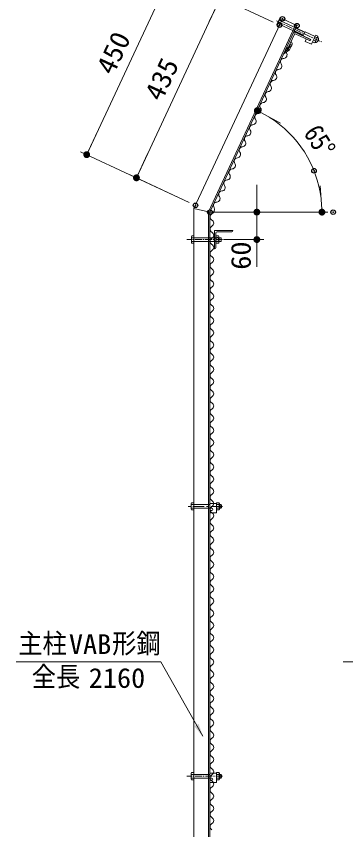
# Model space of a CAD drawing. Units: millimetres at full size. Extents: x -4455 to 4455, y -3150 to 3150.
# Drawn here: x -376 to 344, y -42 to 1737 of the extents above; entities that cross this region are included whole.
import ezdxf
from ezdxf.enums import TextEntityAlignment as Align

# ---------------------------------------------------------------- set-up
doc = ezdxf.new("R2010")
doc.units = ezdxf.units.MM
doc.header["$LTSCALE"] = 20
doc.header["$PDMODE"] = 32
doc.header["$PDSIZE"] = 10
for name, pattern in [('DASHED', [7.5, 6, -1.5]), ('USER1', [2, 1.25, -0.25, 0.25, -0.25]), ('USER3', [1.125, 0.75, -0.125, 0.125, -0.125]), ('USER4', [4.7625, 3.175, -1.5875])]:
    doc.linetypes.add(name, pattern=pattern)
for name, color, linetype, lineweight in [('0-1_SUNPOU', 1, 'Continuous', 18), ('0-4_6文字', 3, 'Continuous', 18), ('0-5_1部材', 7, 'Continuous', 18), ('0-6_8部品', 7, 'Continuous', 18), ('0-A_5寸法', 1, 'Continuous', 18), ('0-C_2網', 4, 'Continuous', 18), ('0-D_AMI', 3, 'Continuous', 18)]:
    doc.layers.add(name, color=color, linetype=linetype, lineweight=lineweight)
doc.layers.add('0-2_DEFPOINTS', color=7, linetype='Continuous')
doc.styles.add('ＭＳ ゴシック', font='')
doc.styles.get('ＭＳ ゴシック').set_extended_font_data('MS Gothic')

# ---------------------------------------------------------------- blocks, each defined once
blk = doc.blocks.new('M1')
at = {"layer": '0-1_SUNPOU'}
blk.add_line((-5, 0), (-38.58, 0), dxfattribs=at)
for points in [[(0, 0), (-5, 0), (-4.96, 0.63)], [(0, 0), (-4.96, -0.63), (-5, 0)], [(0, 0), (-4.96, 0.63), (-4.84, 1.24)], [(0, 0), (-4.84, -1.24), (-4.96, -0.63)], [(0, 0), (-4.84, 1.24), (-4.65, 1.84)], [(0, 0), (-4.65, -1.84), (-4.84, -1.24)], [(0, 0), (-4.65, 1.84), (-4.38, 2.41)], [(0, 0), (-4.38, -2.41), (-4.65, -1.84)], [(0, 0), (-4.38, 2.41), (-4.05, 2.94)], [(0, 0), (-4.05, -2.94), (-4.38, -2.41)], [(0, 0), (-4.05, 2.94), (-3.64, 3.42)], [(0, 0), (-3.64, -3.42), (-4.05, -2.94)], [(0, 0), (-3.64, 3.42), (-3.19, 3.85)], [(0, 0), (-3.19, -3.85), (-3.64, -3.42)], [(0, 0), (-3.19, 3.85), (-2.68, 4.22)], [(0, 0), (-2.68, -4.22), (-3.19, -3.85)], [(0, 0), (-2.68, 4.22), (-2.13, 4.52)], [(0, 0), (-2.13, -4.52), (-2.68, -4.22)], [(0, 0), (-2.13, 4.52), (-1.55, 4.76)], [(0, 0), (-1.55, -4.76), (-2.13, -4.52)], [(0, 0), (-1.55, 4.76), (-0.94, 4.91)], [(0, 0), (-0.94, -4.91), (-1.55, -4.76)], [(0, 0), (-0.94, 4.91), (-0.31, 4.99)], [(0, 0), (-0.31, -4.99), (-0.94, -4.91)], [(0, 0), (-0.31, 4.99), (0.31, 4.99)], [(0, 0), (0.31, -4.99), (-0.31, -4.99)], [(0, 0), (0.31, 4.99), (0.94, 4.91)], [(0, 0), (0.94, 4.91), (1.55, 4.76)], [(0, 0), (1.55, 4.76), (2.13, 4.52)], [(0, 0), (2.13, 4.52), (2.68, 4.22)], [(0, 0), (2.68, 4.22), (3.19, 3.85)], [(0, 0), (3.19, 3.85), (3.64, 3.42)], [(0, 0), (3.64, 3.42), (4.05, 2.94)], [(0, 0), (4.05, 2.94), (4.38, 2.41)], [(0, 0), (4.38, 2.41), (4.65, 1.84)], [(0, 0), (4.65, 1.84), (4.84, 1.24)], [(0, 0), (4.84, 1.24), (4.96, 0.63)], [(0, 0), (4.96, 0.63), (5, 0)], [(0, 0), (0.94, -4.91), (0.31, -4.99)], [(0, 0), (1.55, -4.76), (0.94, -4.91)], [(0, 0), (2.13, -4.52), (1.55, -4.76)], [(0, 0), (2.68, -4.22), (2.13, -4.52)], [(0, 0), (3.19, -3.85), (2.68, -4.22)], [(0, 0), (3.64, -3.42), (3.19, -3.85)], [(0, 0), (4.05, -2.94), (3.64, -3.42)], [(0, 0), (4.38, -2.41), (4.05, -2.94)], [(0, 0), (4.65, -1.84), (4.38, -2.41)], [(0, 0), (4.84, -1.24), (4.65, -1.84)], [(0, 0), (4.96, -0.63), (4.84, -1.24)], [(0, 0), (5, 0), (4.96, -0.63)]]:
    blk.add_solid(points, dxfattribs=at)
blk = doc.blocks.new('NAMIX13')
at = {"layer": '0-D_AMI'}
for centre, start, end in [((-71.1, -133.3), 298.07249, 61.92751), ((71.1, -400), 118.07249, 241.92751), ((-71.1, -666.7), 298.07249, 61.92751), ((71.1, -933.3), 118.07249, 241.92751), ((-71.1, -1200), 298.07249, 61.92751), ((71.1, -1466.7), 118.07249, 241.92751), ((-71.1, -1733.3), 298.07249, 61.92751), ((71.1, -2000), 118.07249, 241.92751), ((-71.1, -2266.7), 298.07249, 61.92751), ((71.1, -2533.3), 118.07249, 241.92751), ((-71.1, -2800), 298.07249, 61.92751), ((71.1, -3066.7), 118.07249, 241.92751), ((-71.1, -3333.3), 298.07249, 61.92751), ((71.1, -3600), 118.07249, 241.92751), ((-71.1, -3866.7), 298.07249, 61.92751), ((71.1, -4133.3), 118.07249, 241.92751), ((-71.1, -4400), 298.07249, 61.92751), ((71.1, -4666.7), 118.07249, 241.92751), ((-71.1, -4933.3), 298.07249, 61.92751), ((71.1, -5200), 118.07249, 241.92751), ((-71.1, -5466.7), 298.07249, 61.92751), ((71.1, -5733.3), 118.07249, 241.92751)]:
    blk.add_arc(centre, 151.1, start, end, dxfattribs=at)
blk = doc.blocks.new('NAMIX5')
at = {"layer": '0-D_AMI'}
for centre, start, end in [((35.6, -200), 118.07249, 241.92751), ((-35.6, -66.7), 298.07249, 61.92751), ((-35.6, -333.3), 298.07249, 61.92751), ((35.6, -466.7), 118.07249, 241.92751), ((-35.6, -600), 298.07249, 61.92751), ((35.6, -733.3), 118.07249, 241.92751), ((-35.6, -866.7), 298.07249, 61.92751), ((35.6, -1000), 118.07249, 241.92751), ((-35.6, -1133.3), 298.07249, 61.92751), ((35.6, -1266.7), 118.07249, 241.92751)]:
    blk.add_arc(centre, 75.6, start, end, dxfattribs=at)
blk = doc.blocks.new('NAMI')
at = {"layer": '0-D_AMI'}
for centre, start, end in [((-71.1, -133.3), 298.07249, 61.92751), ((71.1, -400), 118.07249, 241.92751)]:
    blk.add_arc(centre, 151.1, start, end, dxfattribs=at)

msp = doc.modelspace()

# ---------------------------------------------------------------- linework, layer by layer
at = {"layer": '0-2_DEFPOINTS'}
for p in [(205.77, 1731.07), (205.77, 1731.07), (199.43, 1717.48), (199.43, 1717.48), (237.49, 1716.28), (-222.19, 1434.11), (-113.43, 1383.4), (274.92, 1398.87), (15.59, 1323.23), (47.31, 1308.44), (47.31, 1308.44), (316.72, 1308.44), (61.78, 1248.44), (149.89, 1248.44)]:
    msp.add_point(p, dxfattribs=at)
at = {"layer": '0-4_6文字', "color": 7}
for points in [[(-376.27, 324.86), (-60.04, 324.86), (31.57, 162.25)], [(338.87, 324.86), (655.11, 324.86), (746.72, 162.25)]]:
    msp.add_lwpolyline(points, dxfattribs=at)
msp.add_solid([(32.55, 160.51), (13.29, 184.09), (22.37, 189.2)], dxfattribs=at)
at = {"layer": '0-5_1部材'}
for p, q in [((12.31, 1316.2), (205.77, 1731.07)), ((205.77, 1731.07), (237.49, 1716.28)), ((44.31, 1309.11), (234.77, 1717.55)), ((47.31, 1308.44), (237.49, 1716.28)), ((12.31, 1316.2), (47.31, 1308.44)), ((12.31, 1316.2), (12.31, -551.56)), ((44.31, 1309.11), (44.31, -851.56)), ((57.31, 1268.44), (57.31, 1228.44)), ((57.31, 1268.44), (97.31, 1268.44)), ((95.31, 1265.44), (63.31, 1265.44)), ((97.31, 1268.44), (97.31, 1267.44)), ((60.31, 1262.44), (60.31, 1230.44)), ((57.31, 1228.44), (58.31, 1228.44))]:
    msp.add_line(p, q, dxfattribs=at)
msp.add_lwpolyline([(47.31, 1308.44), (47.31, -551.56), (47.31, -851.56)], dxfattribs=at)
for centre, radius, start, end in [((63.31, 1262.44), 3, 90, 179.99992), ((95.31, 1267.44), 2, 270, 0), ((58.31, 1230.44), 2, 270, 0)]:
    msp.add_arc(centre, radius, start, end, dxfattribs=at)
at = {"layer": '0-6_8部品', "color": 1, "linetype": 'USER3'}
for p, q in [((192.65, 1726.83), (291.8, 1680.6)), ((74.45, 1248.44), (-3.5, 1248.44)), ((74.93, 74.87), (-3.56, 74.87))]:
    msp.add_line(p, q, dxfattribs=at)
at = {"layer": '0-6_8部品'}
for p, q in [((193.71, 1718.46), (199.56, 1731.02)), ((203.4, 1726), (198.89, 1728.11)), ((199.56, 1731.02), (200.58, 1731.73)), ((205.09, 1729.63), (200.58, 1731.73)), ((193.71, 1718.46), (193.82, 1717.23)), ((198.33, 1715.12), (193.82, 1717.23)), ((200.02, 1718.75), (195.51, 1720.85)), ((235.16, 1711.3), (255.1, 1702)), ((231.96, 1697.34), (217.6, 1666.53)), ((231.15, 1702.69), (267.4, 1685.78)), ((231.78, 1704.05), (251.72, 1694.75)), ((233.96, 1698.07), (264.77, 1683.7)), ((255.52, 1702.91), (251.3, 1693.84)), ((251.3, 1693.84), (267.61, 1686.24)), ((255.52, 1702.91), (277.27, 1692.76)), ((278.54, 1695.48), (271.78, 1680.98)), ((276.85, 1691.85), (273.47, 1684.61)), ((276.85, 1691.85), (281.41, 1689.73)), ((278.54, 1695.48), (283.06, 1693.38)), ((283.16, 1692.14), (283.06, 1693.38)), ((223.71, 1675.12), (219.06, 1665.15)), ((226.43, 1673.85), (221.42, 1663.11)), ((223.71, 1675.12), (226.43, 1673.85)), ((255.65, 1681.88), (257.98, 1686.87)), ((269.25, 1675.54), (255.65, 1681.88)), ((266.76, 1684.42), (267.61, 1686.23)), ((271.78, 1680.98), (269.25, 1675.54)), ((271.78, 1680.98), (276.29, 1678.88)), ((273.47, 1684.61), (277.99, 1682.5)), ((221.42, 1663.11), (208.86, 1654.89)), ((219.06, 1665.15), (211.27, 1660.05)), ((214.24, 1666.43), (215.6, 1665.8)), ((6.71, 1255.37), (7.33, 1256.44)), ((6.71, 1241.51), (6.71, 1255.37)), ((12.31, 1256.44), (7.33, 1256.44)), ((12.31, 1252.44), (7.33, 1252.44)), ((12.31, 1240.44), (12.31, 1256.44)), ((47.31, 1252.44), (60.31, 1252.44)), ((60.31, 1240.44), (60.31, 1256.44)), ((60.31, 1256.44), (66.09, 1256.44)), ((60.31, 1252.44), (66.09, 1252.44)), ((66.71, 1255.37), (66.09, 1256.44)), ((66.71, 1241.51), (66.71, 1255.37)), ((71.78, 1252.44), (66.71, 1252.44)), ((71.78, 1244.44), (71.78, 1252.44)), ((6.71, 1241.51), (7.33, 1240.44)), ((12.31, 1244.44), (7.33, 1244.44)), ((12.31, 1240.44), (7.33, 1240.44)), ((47.31, 1244.44), (60.31, 1244.44)), ((60.31, 1244.44), (66.09, 1244.44)), ((60.31, 1240.44), (66.09, 1240.44)), ((66.71, 1241.51), (66.09, 1240.44)), ((71.78, 1244.44), (66.71, 1244.44)), ((5.91, 670.79), (7.02, 672.71)), ((5.91, 658.95), (5.91, 670.79)), ((5.91, 658.95), (7.02, 657.03)), ((6.6, 668.87), (12.31, 668.87)), ((6.6, 660.87), (12.31, 660.87)), ((7.02, 672.71), (12.31, 672.71)), ((12.31, 657.03), (12.31, 672.71)), ((47.31, 671.19), (47.31, 660.69)), ((47.31, 671.19), (61.51, 671.19)), ((47.31, 660.69), (51.26, 660.69)), ((61.51, 657.03), (61.51, 672.71)), ((61.51, 671.19), (61.51, 651.19)), ((67.22, 668.87), (61.51, 668.87)), ((67.22, 660.87), (61.51, 660.87)), ((67.91, 658.95), (66.8, 657.03)), ((67.91, 658.95), (67.91, 670.79)), ((67.91, 668.87), (71.46, 668.87)), ((67.91, 660.87), (71.46, 660.87)), ((71.46, 660.87), (71.46, 668.87)), ((7.02, 657.03), (12.31, 657.03)), ((47.31, 656.19), (51.26, 656.19)), ((47.31, 656.19), (47.31, 651.19)), ((47.31, 651.19), (61.51, 651.19)), ((66.8, 657.03), (61.51, 657.03)), ((5.91, 80.79), (7.02, 82.71)), ((5.91, 68.95), (5.91, 80.79)), ((6.6, 78.87), (12.31, 78.87)), ((7.02, 82.71), (12.31, 82.71)), ((12.31, 67.03), (12.31, 82.71)), ((47.31, 81.19), (47.31, 70.69)), ((47.31, 81.19), (61.51, 81.19)), ((61.51, 67.03), (61.51, 82.71)), ((61.51, 81.19), (61.51, 61.19)), ((67.22, 78.87), (61.51, 78.87)), ((67.91, 68.95), (67.91, 80.79)), ((67.91, 78.87), (71.46, 78.87)), ((71.46, 70.87), (71.46, 78.87)), ((5.91, 68.95), (7.02, 67.03)), ((6.6, 70.87), (12.31, 70.87)), ((7.02, 67.03), (12.31, 67.03)), ((47.31, 70.69), (51.26, 70.69)), ((47.31, 66.19), (51.26, 66.19)), ((47.31, 66.19), (47.31, 61.19)), ((47.31, 61.19), (61.51, 61.19)), ((67.22, 70.87), (61.51, 70.87)), ((66.8, 67.03), (61.51, 67.03)), ((67.91, 68.95), (66.8, 67.03)), ((67.91, 70.87), (71.46, 70.87))]:
    msp.add_line(p, q, dxfattribs=at)
at = {"layer": '0-6_8部品', "color": 3, "linetype": 'USER4'}
for p, q in [((203.4, 1726), (235.03, 1711.36)), ((200.02, 1718.75), (231.65, 1704.11)), ((12.31, 1252.44), (47.31, 1252.44)), ((12.31, 1244.44), (47.31, 1244.44)), ((12.31, 668.87), (47.31, 668.87)), ((12.31, 78.87), (47.31, 78.87))]:
    msp.add_line(p, q, dxfattribs=at)
at = {"layer": '0-6_8部品', "color": 4}
for p, q in [((234.82, 1710.57), (254.76, 1701.27)), ((232.12, 1704.77), (252.06, 1695.47))]:
    msp.add_line(p, q, dxfattribs=at)
at = {"layer": '0-6_8部品', "color": 1, "linetype": 'USER1'}
msp.add_line((74.93, 664.87), (-3.56, 664.87), dxfattribs=at)
at = {"layer": '0-6_8部品', "color": 3, "linetype": 'DASHED'}
for p, q in [((12.31, 660.87), (47.31, 660.87)), ((12.31, 70.87), (47.31, 70.87))]:
    msp.add_line(p, q, dxfattribs=at)
at = {"layer": '0-6_8部品', "color": 1}
for p, q in [((67.91, 668.07), (71.87, 668.07)), ((67.91, 661.67), (71.87, 661.67)), ((67.91, 78.07), (71.87, 78.07)), ((67.91, 71.67), (71.87, 71.67))]:
    msp.add_line(p, q, dxfattribs=at)
at = {"layer": '0-6_8部品'}
for points in [[(283.16, 1692.14), (277.31, 1679.58), (276.3, 1678.87)], [(67.91, 670.79), (66.8, 672.71), (61.51, 672.71)], [(67.91, 80.79), (66.8, 82.71), (61.51, 82.71)]]:
    msp.add_lwpolyline(points, dxfattribs=at)
for centre, radius, start, end in [((208.59, 1719.17), 13.19, 137.35573, 172.65509), ((206.12, 1727.96), 7.23, 155.00224, 178.88522), ((200.26, 1715.41), 7.23, 131.11235, 155.00092), ((232.11, 1700.03), 2, 64.99207, 154.99219), ((233.32, 1696.71), 1.5, 65.00722, 155.00732), ((277.44, 1687.02), 7.61, 269.02866, 41.50311), ((276.61, 1695.2), 7.27, 311.37286, 335.0017), ((265.41, 1685.06), 1.5, 245.00729, 334.96823), ((270.75, 1682.64), 7.23, 334.99903, 358.96354), ((267.21, 1692.07), 14.39, 318.38929, 350.69312), ((216.24, 1667.16), 1.5, 245.00729, 334.99213), ((13.94, 1255.37), 7.23, 179.99992, 203.88486), ((19.9, 1248.44), 13.19, 162.35463, 197.65355), ((59.48, 1255.37), 7.23, 336.12625, 0), ((53.46, 1248.45), 13.25, 342.41266, 17.55417), ((13.94, 1241.51), 7.23, 156.1122, 179.99992), ((59.48, 1241.51), 7.23, 0, 23.88957), ((8.94, 670.79), 3.03, 180, 219.3382), ((17.91, 664.87), 12, 160.52878, 199.47122), ((8.94, 658.95), 3.03, 140.6618, 180), ((51.26, 658.44), 2.25, 270, 90), ((64.88, 670.79), 3.03, 320.6618, 0), ((55.91, 664.87), 12, 340.52878, 19.47122), ((64.88, 658.95), 3.03, 0, 39.3382), ((64.53, 664.87), 8, 330, 30), ((8.94, 80.79), 3.03, 180, 219.3382), ((17.91, 74.87), 12, 160.52878, 199.47122), ((64.88, 80.79), 3.03, 320.6618, 0), ((55.91, 74.87), 12, 340.52878, 19.47122), ((64.53, 74.87), 8, 330, 30), ((8.94, 68.95), 3.03, 140.6618, 180), ((51.26, 68.44), 2.25, 270, 90), ((64.88, 68.95), 3.03, 0, 39.3382)]:
    msp.add_arc(centre, radius, start, end, dxfattribs=at)
at = {"layer": '0-A_5寸法'}
for p, q in [((-32.01, 1841.95), (-222.19, 1434.11)), ((185.83, 1723.82), (56.82, 1783.98)), ((185.83, 1723.82), (56.82, 1783.98)), ((70.41, 1777.64), (-113.43, 1383.4)), ((57.73, 1750.45), (45.05, 1723.26)), ((1.99, 1329.57), (-235.78, 1440.45)), ((1.99, 1329.57), (-127.02, 1389.73)), ((149.89, 1338.44), (149.89, 1368.44)), ((47.31, 1308.44), (305.43, 1308.44)), ((62.31, 1308.44), (164.89, 1308.44)), ((149.89, 1308.44), (149.89, 1248.44)), ((76.78, 1248.44), (164.89, 1248.44)), ((149.89, 1218.44), (149.89, 1188.44))]:
    msp.add_line(p, q, dxfattribs=at)
msp.add_arc((47.31, 1308.44), 244.92, 7.02254, 57.97755, dxfattribs=at)
at = {"layer": '0-C_2網', "color": 3}
msp.add_arc((43.96, 1315.13), 13.05, 305.3405, 14.52723, dxfattribs=at)
at = {"layer": '0-D_AMI'}
for centre, start, end in [((219.6, 1676.38), 273.07249, 36.92751), ((208.33, 1652.21), 273.07249, 36.92751), ((220.41, 1661.29), 93.07249, 216.92751), ((209.14, 1637.13), 93.07249, 216.92751), ((197.87, 1612.96), 93.07249, 216.92751), ((197.06, 1628.05), 273.07249, 36.92751), ((185.79, 1603.88), 273.07249, 36.92751), ((186.6, 1588.79), 93.07249, 216.92751), ((55.07, 1297.81), 118.07249, 241.92751)]:
    msp.add_arc(centre, 7.56, start, end, dxfattribs=at)

# ---------------------------------------------------------------- block references
at = {"layer": '0-A_5寸法', "xscale": 1.5, "yscale": 1.5}
for p, rotation in [((70.41, 1777.64), 65.00003), ((70.41, 1777.64), 65.00003), ((150.82, 1530.41), 151.48883), ((-222.19, 1434.11), 245.00003), ((-113.43, 1383.4), 245.00003), ((149.89, 1308.44), 270), ((292.23, 1308.44), 273.51127), ((149.89, 1248.44), 90)]:
    msp.add_blockref('M1', p, dxfattribs=dict(at, rotation=rotation))
at = {"layer": '0-C_2網', "xscale": 0.05, "yscale": 0.05, "rotation": 335}
msp.add_blockref('NAMIX13', (180.56, 1584.25), dxfattribs=at)
at = {"layer": '0-C_2網'}
for name, p, xscale, yscale in [('NAMI', (51.51, 1291.15), 0.05, 0.05), ('NAMIX5', (51.51, 1264.48), 0.1, 0.1), ('NAMIX13', (51.51, 1131.15), 0.05, 0.05), ('NAMIX13', (51.51, 837.81), 0.05, 0.05), ('NAMIX13', (51.51, 544.48), 0.05, 0.05), ('NAMIX13', (51.51, 251.15), 0.05, 0.05)]:
    msp.add_blockref(name, p, dxfattribs=dict(at, xscale=xscale, yscale=yscale))

# ---------------------------------------------------------------- texts
at = {"layer": '0-4_6文字', "style": 'ＭＳ ゴシック'}
for s, width, p in [('主柱', 0.9, (-371.94, 330.71)), ('形鋼', 0.9, (-166.68, 330.71)), ('VAB', 1.05, (-261.15, 328.99)), ('全長', 0.9, (-342.56, 258.05)), ('2160', 1.05, (-217.83, 255.07))]:
    msp.add_text(s, height=43.26, dxfattribs=dict(at, width=width)).set_placement(p, align=Align.BOTTOM_LEFT)
at = {"layer": '0-A_5寸法', "color": 3, "style": 'ＭＳ ゴシック'}
for s, rotation, width, p in [('450', 65, 1.05, (-152.16, 1600.07)), ('435', 65, 1.05, (-46.57, 1542.55)), ('65°', 302.5, 0.85, (239.75, 1474.62)), ('60', 90, 1.05, (149.52, 1182.44))]:
    msp.add_text(s, height=43.26, rotation=rotation, dxfattribs=dict(at, width=width)).set_placement(p, align=Align.BOTTOM_LEFT)

doc.saveas('drawing.dxf')
